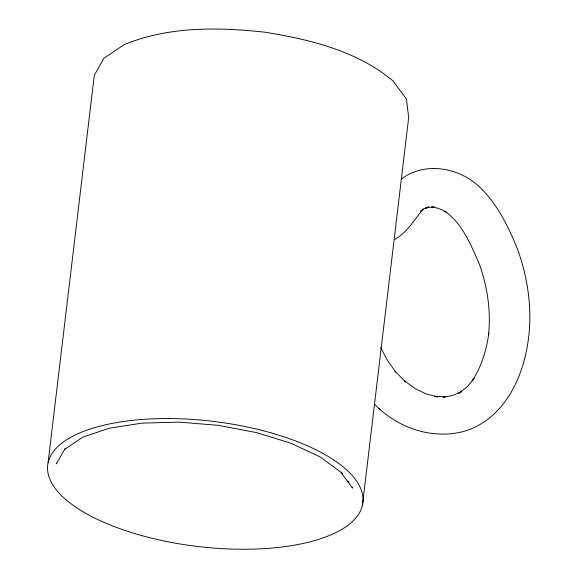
<?xml version="1.0" encoding="UTF-8"?>
<svg xmlns="http://www.w3.org/2000/svg" width="578" height="578" viewBox="0 0 578 578"><rect width="100%" height="100%" fill="white"/><g stroke="black" fill="none" stroke-linecap="round" stroke-linejoin="round"><path stroke-width="0.87" d="M48.097 462.725L94.293 75.306L103.888 58.284L124.183 44.636C168.704 26.277 218.13 27.072 265.194 32.231C310.241 39.615 357.125 50.821 392.881 80.841L406.486 99.055L408.668 117.666L362.471 505.085A158.704 63.031 6.8 0 1 114.993 526.854A158.704 63.031 6.8 0 1 138.388 419.78A158.704 63.031 6.8 0 1 362.471 505.085M56.745 463L56.312 463.831L65.379 448.188M401.103 179.245C423.819 161.703 457.068 167.013 477.71 185.321C496.661 202.286 508.004 225.94 517.505 249.111C527.548 276.732 531.977 306.506 528.819 335.804L528.538 337.827C524.08 376.076 504.71 418.638 465.218 431.007C432.886 440.32 397.151 427.915 374.356 404.015M64.7 449.352L82.668 437.228L108.996 428.284L141.885 423.132L179.093 422.121L218.087 425.321L256.206 432.51L290.857 443.203L319.67 456.671L340.695 471.995L352.493 488.135L352.407 487.68M394.933 239.306C407.519 232.32 414.397 219.445 423.298 208.896L420.726 211.187L424.49 208.651L428.659 206.91L425.437 208.116L429.953 207.206L434.67 207.162L431.6 207.04L436.614 207.899L441.606 209.633L446.462 212.213L444.699 211.136C462.407 223.404 470.832 244.711 479.176 263.734C487.449 286.493 491.098 311.022 488.497 335.168L488.778 333.145C486.669 350.008 481.409 366.546 472.226 380.916L474.068 378.46L467.06 386.949L458.751 393.257L461.735 391.516L452.285 395.619L443.702 397.1M443.644 397.129L445.298 396.862L434.36 396.248L437.365 396.97L425.979 393.871L414.867 388.409L404.427 380.772L405.619 381.993L395.02 371.235L395.793 372.03L387.397 360.426L380.721 347.595M378.641 408.35L379.833 409.571M341.511 472.212L342.573 473.664M347.898 480.947L348.96 482.399M352.096 486.82L352.277 487.247"/></g></svg>
